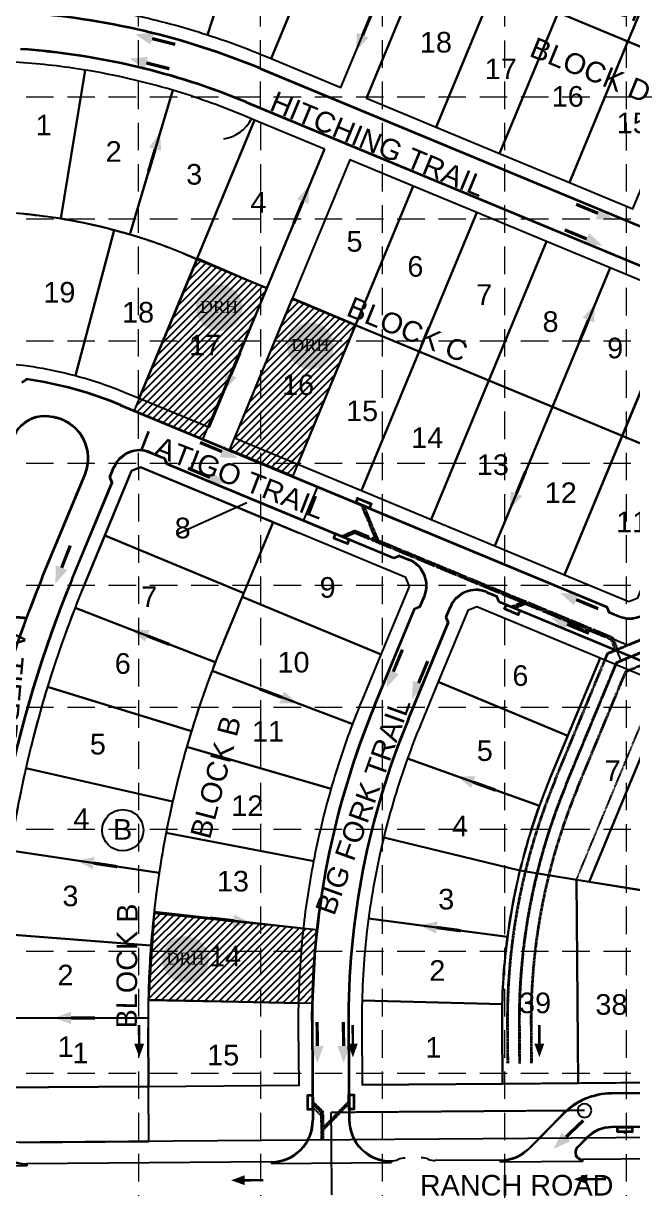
# Model space of a CAD drawing. Header units: inches. Extents: x 2510995 to 2514555, y 7106046 to 7111737.
# Drawn here: x 2511626 to 2512069, y 7109429 to 7110277 of the extents above; entities that cross this region are included whole.
import ezdxf
from ezdxf.enums import TextEntityAlignment as Align

# ---------------------------------------------------------------- set-up
doc = ezdxf.new("R2010")
doc.units = ezdxf.units.IN
doc.header["$MEASUREMENT"] = 0
for name, pattern in [('DASHED', [0.75, 0.5, -0.25]), ('HIDDEN', [0.375, 0.25, -0.125]), ('XHO465BS$0$HIDDEN', [0.375, 0.25, -0.125]), ('XHO477ST$0$CL', [0.7, 0.5, -0.05, 0.1, -0.05])]:
    doc.linetypes.add(name, pattern=pattern)
for name, color, linetype in [('BASE', 7, 'Continuous'), ('C-ROAD-LBL', 7, 'Continuous'), ('C-WTRC-DAM-TEXT-N', 4, 'Continuous'), ('C-WTRC-FULL-PH2B-N', 7, 'Continuous'), ('GRID', 254, 'DASHED'), ('LEGEND', 7, 'Continuous'), ('SODDED LOT', 2, 'Continuous'), ('XHO465BS$0$C-ROAD-BACK-N', 6, 'Continuous'), ('XHO465BS$0$C-SSWR-UNDR-N', 3, 'XHO465BS$0$HIDDEN'), ('XHOE001PT$0$C-ROAD-IDEN-N', 1, 'Continuous'), ('XHOE001PT$0$V-BNDY-ROW-DED-E', 6, 'Continuous'), ('XHOE001PT$0$V-PROP-SUBD-BLOK-IDEN-N', 6, 'Continuous'), ('XHOE001PT$0$V-PROP-SUBD-IDEN-N', 6, 'Continuous'), ('XHOE001PT$0$V-PROP-SUBD-N', 7, 'Continuous'), ('XHOE001PT$0$V-RWAY-LINE-N', 4, 'Continuous'), ('XHOE001PV$0$C-ROAD-BOC-N', 4, 'Continuous'), ('XHOE001PV$0$C-ROAD-FOC-N', 2, 'Continuous'), ('XHOE002PPT-PHASE10$0$C-ROAD-IDEN-N', 1, 'Continuous'), ('XHOE002PPT-PHASE10$0$PARCELCLOSURE', 124, 'Continuous'), ('XHOE002PPT-PHASE10$0$V-PROP-SUBD-BLOK-IDEN-N', 6, 'Continuous'), ('XHOE002PPT-PHASE10$0$V-PROP-SUBD-IDEN-N', 6, 'Continuous'), ('XHOE002PPT-PHASE10$0$V-PROP-SUBD-N', 7, 'Continuous'), ('XHOE002PPT-PHASE10$0$V-PROP-SUBD-N-P7', 12, 'Continuous'), ('XHOE002PV$0$C-ROAD-BOC-N', 2, 'Continuous'), ('XHOE002PV$0$C-ROAD-FOC-N', 2, 'Continuous'), ('ZSTORM', 5, 'XHO477ST$0$CL')]:
    doc.layers.add(name, color=color, linetype=linetype)
doc.layers.add('XHOE001PT$0$V-AREA-PLIN', color=21, linetype='Continuous', plot=False)
doc.styles.add('DRHorton', font='dutcheb.ttf')
doc.styles.get("Standard").update_dxf_attribs({"font": 'ARIAL.TTF'})

# ---------------------------------------------------------------- blocks, each defined once
blk = doc.blocks.new('ARR')
blk.add_lwpolyline([(-5.56, 0.32, 0, 3.78, 0), (-0.35, 0.31, 3.78, 3.78, 0)], format="xyseb")
at = {"const_width": 1}
blk.add_lwpolyline([(-0.35, 0.31), (6.88, 0.31)], dxfattribs=at)
blk = doc.blocks.new('DRHorton')
h = blk.add_hatch(color=1)
h.paths.add_polyline_path([(78.7, 25.78, 1), (40.43, 25.78, 1)])
h.paths.add_polyline_path([(42.33, 17.91), (76.5, 17.91), (76.5, 34.87), (42.33, 34.87)], flags=24)
at = {"layer": 'BASE', "color": 176, "style": 'DRHorton'}
blk.add_text('DRH', height=9.814, dxfattribs=at).set_placement((59.39, 21.64), align=Align.CENTER)

msp = doc.modelspace()

# ---------------------------------------------------------------- hatches: boundary and pattern name
at = {"layer": 'SODDED LOT'}
h = msp.add_hatch(dxfattribs=at)
h.set_pattern_fill('ANSI31', color=256, scale=30, style=0)
h.set_pattern_definition([(45, (0, 0), (-2.6516504294, 2.6516504294), [])])
h.paths.add_polyline_path([(2513029.48, 7109618.32), (2512917.9, 7109618.32), (2512918.55, 7109568.15), (2513030.34, 7109569.23)])
h.paths.add_polyline_path([(2511839.22, 7109617.6), (2511721.18, 7109629.51), (2511716.92, 7109566.53), (2511836.54, 7109564.23)])
h.paths.add_polyline_path([(2512220.87, 7109623.4), (2512242.72, 7109619.38), (2512285.68, 7109619.63), (2512301.51, 7109744.19), (2512276.39, 7109747.21), (2512264.33, 7109749.72), (2512248.5, 7109752.73), (2512239.21, 7109710.04)])
h.paths.add_polyline_path([(2512357.96, 7110141.83), (2512404.06, 7110253.34), (2512450.16, 7110235.61), (2512404.38, 7110122.17)])
h.paths.add_polyline_path([(2511821.52, 7110077), (2511775.94, 7109966.95), (2511822.33, 7109947.82), (2511867.71, 7110057.67)])
edge = h.paths.add_edge_path()
edge.add_line((2511803.19, 7110084.04), (2511752.7, 7110105.8))
edge.add_line((2511752.7, 7110105.8), (2511706.54, 7109995.19))
edge.add_line((2511706.54, 7109995.19), (2511756.45, 7109974.31))
edge.add_arc((2567291.53, 7086386.34), 60336.87, 156.8738642, 156.9871259, ccw=False)

# ---------------------------------------------------------------- linework, layer by layer
at = {"color": 7, "const_width": 1.89}
for points in [[(2511710.22, 7109534.71), (2511710.16, 7109548.36)], [(2511865.68, 7109534.71), (2511865.61, 7109548.36)], [(2512001.36, 7109534.71), (2512001.3, 7109548.36)], [(2511786.95, 7109435.45), (2511800.59, 7109435.51)], [(2512036.3, 7109436.2), (2512049.95, 7109436.26)]]:
    msp.add_lwpolyline(points, dxfattribs=at)
at = {"color": 7}
for points in [[(2511710.26, 7109524.87, 0, 7.14, 0), (2511710.22, 7109534.71, 7.14, 7.14, 0)], [(2511865.71, 7109524.87, 0, 7.14, 0), (2511865.68, 7109534.71, 7.14, 7.14, 0)], [(2512001.4, 7109524.87, 0, 7.14, 0), (2512001.36, 7109534.71, 7.14, 7.14, 0)], [(2512026.47, 7109436.16, 0, 7.14, 0), (2512036.3, 7109436.2, 7.14, 7.14, 0)], [(2511777.11, 7109435.42, 0, 7.14, 0), (2511786.95, 7109435.45, 7.14, 7.14, 0)]]:
    msp.add_lwpolyline(points, format="xyseb", dxfattribs=at)
at = {"layer": 'C-WTRC-DAM-TEXT-N', "color": 7}
msp.add_line((2511788.53, 7109928.14), (2511738.01, 7109905.28), dxfattribs=at)
at = {"layer": 'GRID', "color": 252, "linetype": 'HIDDEN', "lineweight": 0, "ltscale": 80}
for p, q in [((2511710.17, 7106494.58), (2511709.7, 7111640.38)), ((2511799.27, 7106494.57), (2511798.36, 7111640.46)), ((2511887.35, 7106494.55), (2511887.36, 7111640.41)), ((2511976.37, 7106494.54), (2511976.28, 7111640.39)), ((2512064.6, 7106494.52), (2512064.78, 7111640.37)), ((2511088, 7110223.44), (2514461.67, 7110223.44)), ((2511088, 7110134.66), (2514461.67, 7110134.66)), ((2511088, 7110045.88), (2514461.67, 7110045.88)), ((2511088, 7109957.1), (2514461.67, 7109957.1)), ((2511088, 7109868.32), (2514461.67, 7109868.32)), ((2511088, 7109779.54), (2514461.67, 7109779.54)), ((2511088, 7109690.76), (2514461.67, 7109690.76)), ((2511088, 7109601.98), (2514461.67, 7109601.98)), ((2511088, 7109513.2), (2514461.67, 7109513.2))]:
    msp.add_line(p, q, dxfattribs=at)
at = {"layer": 'SODDED LOT'}
msp.add_lwpolyline([(2511803.19, 7110084.04), (2511752.7, 7110105.8), (2511706.54, 7109995.19), (2511756.45, 7109974.31, -0.000494)], format="xyb", close=True, dxfattribs=at)
for points in [[(2511821.52, 7110077), (2511775.94, 7109966.95), (2511822.33, 7109947.82), (2511867.71, 7110057.67)], [(2511839.22, 7109617.6), (2511721.18, 7109629.51), (2511716.92, 7109566.53), (2511836.54, 7109564.23)]]:
    msp.add_lwpolyline(points, close=True, dxfattribs=at)
at = {"layer": 'XHO465BS$0$C-ROAD-BACK-N', "color": 7}
for p, q in [((2511806.49, 7109448.85), (2511628.49, 7109447.45)), ((2511806.49, 7109448.85), (2511806.5, 7109447.35)), ((2511893.49, 7109448.03), (2511806.5, 7109447.35)), ((2511893.58, 7109449.53), (2511893.48, 7109449.53)), ((2511893.48, 7109449.53), (2511893.49, 7109448.03)), ((2511972.98, 7109450.15), (2511925.58, 7109449.78)), ((2511972.98, 7109450.15), (2511972.98, 7109448.65)), ((2512032.83, 7109449.12), (2511972.98, 7109448.65)), ((2512379.22, 7109453.33), (2512032.83, 7109450.62)), ((2512032.83, 7109450.62), (2512032.83, 7109449.12)), ((2511628.5, 7109445.95), (2511541.51, 7109445.27)), ((2511628.49, 7109447.45), (2511628.5, 7109445.95))]:
    msp.add_line(p, q, dxfattribs=at)
for centre, start, end in [((2511893.48, 7109462.53), 270.44876, 293.07126), ((2511903.67, 7109438.61), 90, 113.07126), ((2511915.67, 7109438.7), 67.82643, 90.89753), ((2511925.48, 7109462.78), 247.82643, 270.44876)]:
    msp.add_arc(centre, 13, start, end, dxfattribs=at)
at = {"layer": 'XHO465BS$0$C-SSWR-UNDR-N', "color": 7}
for p, q in [((2512034.2, 7109486.13), (2511849.71, 7109484.69)), ((2511849.71, 7109484.69), (2511850.18, 7109424.69))]:
    msp.add_line(p, q, dxfattribs=at)
at = {"layer": 'XHO465BS$0$C-SSWR-UNDR-N', "color": 7, "linetype": 'Continuous'}
for start, end in [(0, 180), (180, 0)]:
    msp.add_arc((2512034.2, 7109486.13), 5, start, end, dxfattribs=at)
at = {"layer": 'XHOE001PT$0$V-AREA-PLIN', "color": 7}
for p, q in [((2512108.37, 7110366.27), (2512065.82, 7110263.75)), ((2512065.82, 7110263.75), (2512108.37, 7110366.27)), ((2512015.02, 7110284.83), (2512065.82, 7110263.75)), ((2512065.82, 7110263.75), (2512112.01, 7110244.58)), ((2511704.62, 7109951.33), (2511685.15, 7109904.41)), ((2511711.16, 7109954.03), (2511704.62, 7109951.33)), ((2511807.68, 7109913.98), (2511711.16, 7109954.03)), ((2511786.29, 7109862.44), (2511807.68, 7109913.98)), ((2511685.15, 7109904.41), (2511670.36, 7109868.76)), ((2511786.29, 7109862.44), (2511685.15, 7109904.41)), ((2511685.15, 7109904.41), (2511786.29, 7109862.44)), ((2511771.49, 7109826.78), (2511786.29, 7109862.44)), ((2511765.6, 7109812.14), (2511663.56, 7109851.87)), ((2511663.56, 7109851.87), (2511765.6, 7109812.14)), ((2511748.22, 7109762.11), (2511643.53, 7109794.21)), ((2511643.53, 7109794.21), (2511748.22, 7109762.11)), ((2511734.58, 7109710.94), (2511627.8, 7109735.23)), ((2511627.8, 7109735.23), (2511734.58, 7109710.94)), ((2511724.74, 7109658.91), (2511616.47, 7109675.25)), ((2511616.47, 7109675.25), (2511724.74, 7109658.91)), ((2511718.77, 7109606.29), (2511609.59, 7109614.6)), ((2511609.59, 7109614.6), (2511718.77, 7109606.29)), ((2511716.7, 7109553.37), (2511607.2, 7109553.61)), ((2511607.2, 7109553.61), (2511716.7, 7109553.37)), ((2511717.05, 7109503.65), (2511716.72, 7109546.16)), ((2511717.05, 7109503.65), (2511607.56, 7109502.79)), ((2511607.56, 7109502.79), (2511717.05, 7109503.65)), ((2511717.37, 7109463.65), (2511717.05, 7109503.65)), ((2511622.87, 7109462.91), (2511717.37, 7109463.65))]:
    msp.add_line(p, q, dxfattribs=at)
for radius, start, end in [(827, 157.46285, 158.72396), (827, 158.72396, 162.95386), (717.5, 157.46285, 158.72349), (717.5, 158.72349, 162.95336), (827, 162.95386, 167.18376), (717.5, 162.95336, 167.18324), (827, 167.18376, 171.41366), (717.5, 167.18324, 171.41313), (717.5, 171.41313, 175.64301), (717.5, 175.64301, 179.8729), (717.5, 179.8729, 180.44876)]:
    msp.add_arc((2512434.2, 7109551.78), radius, start, end, dxfattribs=at)
at = {"layer": 'XHOE001PT$0$V-BNDY-ROW-DED-E', "color": 7}
msp.add_line((2514273.54, 7109483.67), (2511444.16, 7109461.51), dxfattribs=at)
at = {"layer": 'XHOE001PT$0$V-PROP-SUBD-BLOK-IDEN-N', "color": 7}
msp.add_circle((2511698.3, 7109690.01), 15, dxfattribs=at)
at = {"layer": 'XHOE001PT$0$V-PROP-SUBD-N', "color": 7}
for p, q in [((2512065.82, 7110263.75), (2512108.37, 7110366.27)), ((2511685.15, 7109904.41), (2511786.29, 7109862.44)), ((2511663.56, 7109851.87), (2511765.6, 7109812.14)), ((2511643.53, 7109794.21), (2511748.22, 7109762.11)), ((2511627.8, 7109735.23), (2511734.57, 7109710.94)), ((2511616.47, 7109675.25), (2511724.74, 7109658.91)), ((2511609.59, 7109614.6), (2511718.77, 7109606.29)), ((2511607.2, 7109553.61), (2511716.7, 7109553.37)), ((2511717.05, 7109503.65), (2511607.56, 7109502.79))]:
    msp.add_line(p, q, dxfattribs=at)
at = {"layer": 'XHOE001PT$0$V-RWAY-LINE-N', "color": 7}
for p, q in [((2511670.36, 7109868.76), (2511704.62, 7109951.33)), ((2511704.62, 7109951.33), (2511711.16, 7109954.03)), ((2511711.16, 7109954.03), (2511807.68, 7109913.98))]:
    msp.add_line(p, q, dxfattribs=at)
msp.add_arc((2512434.2, 7109551.78), 827, 157.46285, 180.44876, dxfattribs=at)
at = {"layer": 'XHOE001PV$0$C-ROAD-BOC-N', "color": 7}
for p, q in [((2511628.16, 7110018.31), (2511624.62, 7110015.77)), ((2511628.16, 7110018.31), (2511624.62, 7110015.77)), ((2511696.83, 7109999.5), (2511840.14, 7109940.03)), ((2511696.83, 7109999.5), (2511840.14, 7109940.03)), ((2511718.26, 7109964.62), (2511728.3, 7109960.45)), ((2511718.26, 7109964.62), (2511728.3, 7109960.45)), ((2511728.3, 7109960.45), (2511729.93, 7109956.53)), ((2511728.3, 7109960.45), (2511729.93, 7109956.53)), ((2511729.93, 7109956.53), (2511829.79, 7109915.09)), ((2511729.93, 7109956.53), (2511829.79, 7109915.09)), ((2511639.47, 7109873.92), (2511670.64, 7109949.02)), ((2511639.47, 7109873.92), (2511670.64, 7109949.02)), ((2511689.1, 7109946.53), (2511692.12, 7109953.81)), ((2511689.1, 7109946.53), (2511692.12, 7109953.81)), ((2511661.58, 7109872.4), (2511690.72, 7109942.61)), ((2511661.58, 7109872.4), (2511690.72, 7109942.61)), ((2511689.1, 7109946.53), (2511690.72, 7109942.61)), ((2511689.1, 7109946.53), (2511690.72, 7109942.61)), ((2511829.79, 7109915.09), (2511840.14, 7109940.03)), ((2511829.79, 7109915.09), (2511840.14, 7109940.03))]:
    msp.add_line(p, q, dxfattribs=at)
for centre, radius, start, end in [((2511588.17, 7109737.65), 283.5, 67.46285, 81.89078), ((2511588.17, 7109737.65), 283.5, 67.46285, 81.89078), ((2511641.78, 7109965.94), 25, 76.78487, 188.0749), ((2511641.78, 7109965.94), 25, 76.78487, 188.0749), ((2511588.17, 7109737.65), 259.5, 76.19525, 76.78487), ((2511588.17, 7109737.65), 259.5, 76.19525, 76.78487), ((2511642.93, 7109960.52), 30, 337.46285, 76.19525), ((2511642.93, 7109960.52), 30, 337.46285, 76.19525), ((2511710.59, 7109946.15), 20, 67.46285, 157.46285), ((2511710.59, 7109946.15), 20, 67.46285, 157.46285), ((2512434.2, 7109551.78), 836.5, 157.46285, 180.44876), ((2512434.2, 7109551.78), 836.5, 157.46285, 180.44876), ((2512434.26, 7109544.1), 860.5, 157.46285, 163.32354), ((2512434.26, 7109544.1), 860.5, 157.46285, 163.32354), ((2511628.26, 7109477.45), 30, 180.44876, 270.44876), ((2511628.26, 7109477.45), 30, 180.44876, 270.44876)]:
    msp.add_arc(centre, radius, start, end, dxfattribs=at)
at = {"layer": 'XHOE001PV$0$C-ROAD-FOC-N', "color": 7}
for p, q in [((2511628.12, 7110017.67), (2511624.91, 7110015.36)), ((2511628.12, 7110017.67), (2511624.91, 7110015.36)), ((2511696.64, 7109999.03), (2511839.95, 7109939.56)), ((2511696.64, 7109999.03), (2511839.95, 7109939.56)), ((2511718.45, 7109965.08), (2511728.5, 7109960.91)), ((2511718.45, 7109965.08), (2511728.5, 7109960.91)), ((2511728.77, 7109960.64), (2511730.23, 7109957.1)), ((2511728.77, 7109960.64), (2511730.23, 7109957.1)), ((2511730.5, 7109956.83), (2511829.98, 7109915.55)), ((2511730.5, 7109956.83), (2511829.98, 7109915.55)), ((2511639.94, 7109873.72), (2511671.1, 7109948.83)), ((2511639.94, 7109873.72), (2511671.1, 7109948.83)), ((2511688.63, 7109946.73), (2511691.66, 7109954)), ((2511688.63, 7109946.73), (2511691.66, 7109954)), ((2511661.12, 7109872.59), (2511690.1, 7109942.42)), ((2511661.12, 7109872.59), (2511690.1, 7109942.42)), ((2511688.63, 7109946.34), (2511690.1, 7109942.81)), ((2511688.63, 7109946.34), (2511690.1, 7109942.81))]:
    msp.add_line(p, q, dxfattribs=at)
for centre, radius, start, end in [((2511628.42, 7110017.26), 0.5, 81.80929, 125.70109), ((2511628.42, 7110017.26), 0.5, 81.80929, 125.70109), ((2511588.17, 7109737.65), 283, 67.46285, 81.80929), ((2511588.17, 7109737.65), 283, 67.46285, 81.80929), ((2511641.78, 7109965.94), 25.5, 76.78487, 188.0749), ((2511641.78, 7109965.94), 25.5, 76.78487, 188.0749), ((2511588.17, 7109737.65), 260, 76.19525, 76.78487), ((2511588.17, 7109737.65), 260, 76.19525, 76.78487), ((2511642.93, 7109960.52), 30.5, 337.46285, 76.19525), ((2511642.93, 7109960.52), 30.5, 337.46285, 76.19525), ((2511710.59, 7109946.15), 20.5, 67.46285, 157.46285), ((2511710.59, 7109946.15), 20.5, 67.46285, 157.46285), ((2511728.3, 7109960.45), 0.5, 22.46285, 67.46285), ((2511728.3, 7109960.45), 0.5, 22.46285, 67.46285), ((2511730.69, 7109957.29), 0.5, 202.46285, 247.46285), ((2511730.69, 7109957.29), 0.5, 202.46285, 247.46285), ((2511689.1, 7109946.53), 0.5, 157.46285, 202.46285), ((2511689.1, 7109946.53), 0.5, 157.46285, 202.46285), ((2511689.64, 7109942.61), 0.5, 337.46285, 22.46285), ((2511689.64, 7109942.61), 0.5, 337.46285, 22.46285), ((2512434.2, 7109551.78), 837, 157.46285, 180.44876), ((2512434.2, 7109551.78), 837, 157.46285, 180.44876), ((2512434.26, 7109544.1), 860, 157.46285, 163.32354), ((2512434.26, 7109544.1), 860, 157.46285, 163.32354), ((2511628.26, 7109477.45), 30.5, 180.44876, 270.44876), ((2511628.26, 7109477.45), 30.5, 180.44876, 270.44876)]:
    msp.add_arc(centre, radius, start, end, dxfattribs=at)
at = {"layer": 'XHOE002PPT-PHASE10$0$PARCELCLOSURE', "color": 7}
for p, q in [((2511734.65, 7110228.25), (2511703.32, 7110123.32)), ((2511792, 7110207.39), (2511784.41, 7110210.55)), ((2511752.26, 7110105.33), (2511794.23, 7110206.47)), ((2511794.23, 7110206.47), (2511792, 7110207.39)), ((2511742.44, 7110109.41), (2511752.26, 7110105.33))]:
    msp.add_line(p, q, dxfattribs=at)
for points in [[(2511794.75, 7110376.23), (2511741.36, 7110398.39), (2511706.87, 7110282.87, -0.024632), (2511759.92, 7110268.56)], [(2511848.77, 7110353.82), (2511794.75, 7110376.23), (2511759.92, 7110268.56, -0.02012), (2511802.04, 7110253.03), (2511806.23, 7110251.29)], [(2511670.87, 7110242.92, 0.023459), (2511623.17, 7110248.45), (2511606.71, 7110249.31), (2511601.75, 7110244.46), (2511602.57, 7110139.89, -0.031627), (2511653.19, 7110134.86)], [(2511734.65, 7110228.25, 0.031988), (2511670.87, 7110242.92), (2511653.19, 7110134.86, -0.031988), (2511703.32, 7110123.32)], [(2511692.12, 7110126.49, 0.056423), (2511602.57, 7110139.89), (2511603.39, 7110035.25), (2511608.42, 7110029.95, -0.048055), (2511663.84, 7110020.71)], [(2511752.26, 7110105.33), (2511742.44, 7110109.41, 0.033041), (2511692.12, 7110126.49), (2511663.84, 7110020.71, -0.033041), (2511700.47, 7110008.27), (2511710.29, 7110004.2)], [(2511886.33, 7109817.84), (2511785.2, 7109859.81), (2511771.49, 7109826.78, 0.007823), (2511763.21, 7109805.91), (2511865.61, 7109767.13, -0.007825), (2511872.63, 7109784.82)], [(2512096.34, 7109794.19), (2512045.51, 7109815.28), (2512009.33, 7109728.09, 0.038624), (2511987.27, 7109660.65), (2512037.56, 7109652.53)], [(2511865.61, 7109767.13), (2511763.21, 7109805.91, 0.020328), (2511744.79, 7109750.58), (2511850, 7109720.24, -0.020328)], [(2511927.84, 7109797.86), (2511915.12, 7109767.19, 0.011915), (2511905.45, 7109742.22), (2512001.41, 7109707.65, -0.011915), (2512009.33, 7109728.09), (2512022.05, 7109758.76)], [(2512147.06, 7109773.25, -0.00445), (2512136.78, 7109777.41), (2512096.34, 7109794.19), (2512037.56, 7109652.53), (2512095.76, 7109643.14)], [(2511850, 7109720.24), (2511744.79, 7109750.58, 0.022361), (2511729.79, 7109688.22), (2511837.29, 7109667.4, -0.022361)], [(2511905.45, 7109742.22, 0.026697), (2511888.16, 7109684.79), (2511987.27, 7109660.65, -0.026697), (2512001.41, 7109707.65)], [(2511837.29, 7109667.4), (2511729.79, 7109688.22, 0.020328), (2511721.04, 7109630.56), (2511829.87, 7109618.54, -0.020328)], [(2511987.27, 7109660.65), (2511888.16, 7109684.79, 0.026697), (2511877.1, 7109625.85), (2511978.21, 7109612.4, -0.026697)], [(2512028.39, 7109654.01), (2511987.27, 7109660.65, 0.028183), (2511977.86, 7109609.69, 0.033527), (2511974.21, 7109548.18), (2511974.55, 7109505.67), (2512029.54, 7109506.1)], [(2511829.87, 7109618.54), (2511721.04, 7109630.56, 0.02236), (2511716.85, 7109566.56), (2511826.33, 7109564.3, -0.02236)], [(2511978.21, 7109612.4), (2511877.1, 7109625.85, 0.026697), (2511872.38, 7109566.06), (2511974.35, 7109563.47, -0.026697)], [(2511826.22, 7109547.02, -0.007106), (2511826.33, 7109564.3), (2511716.85, 7109566.56, 0.00515), (2511716.7, 7109551.78), (2511716.7, 7109551.78), (2511716.7, 7109551.78), (2511716.7, 7109551.78, 0.001958), (2511716.72, 7109546.16), (2511717.05, 7109503.65), (2511826.55, 7109504.51)], [(2511974.21, 7109548.18, -0.00831), (2511974.35, 7109563.47), (2511872.38, 7109566.06, 0.006347), (2511872.2, 7109551.79, 0.000004), (2511872.2, 7109551.78), (2511872.2, 7109551.78), (2511872.2, 7109551.78, 0.001957), (2511872.22, 7109547.38), (2511872.55, 7109504.87), (2511974.55, 7109505.67)]]:
    msp.add_lwpolyline(points, format="xyb", close=True, dxfattribs=at)
for points in [[(2511899.57, 7110332.74), (2511848.77, 7110353.82), (2511806.23, 7110251.29), (2511857.03, 7110230.21)], [(2511968.84, 7110303.99), (2511918.04, 7110325.07), (2511875.5, 7110222.55), (2511926.3, 7110201.47)], [(2512015.02, 7110284.83), (2511968.84, 7110303.99), (2511926.3, 7110201.47), (2511972.48, 7110182.3)], [(2512065.82, 7110263.75), (2512015.02, 7110284.83), (2511972.48, 7110182.3), (2512023.28, 7110161.22)], [(2512112.01, 7110244.58), (2512065.82, 7110263.75), (2512023.28, 7110161.22), (2512069.46, 7110142.06)], [(2511845.03, 7110185.39), (2511794.23, 7110206.47), (2511752.26, 7110105.33), (2511803.06, 7110084.25)], [(2511909.68, 7110158.56), (2511863.5, 7110177.72), (2511821.53, 7110076.59), (2511867.71, 7110057.42)], [(2511955.86, 7110139.4), (2511909.68, 7110158.56), (2511867.71, 7110057.42), (2511913.9, 7110038.26)], [(2512006.66, 7110118.32), (2511955.86, 7110139.4), (2511913.9, 7110038.26), (2511964.69, 7110017.18)], [(2512052.85, 7110099.15), (2512006.66, 7110118.32), (2511964.69, 7110017.18), (2512010.88, 7109998.01)], [(2511803.06, 7110084.25), (2511752.26, 7110105.33), (2511710.29, 7110004.2), (2511761.09, 7109983.11)], [(2512103.65, 7110078.07), (2512052.85, 7110099.15), (2512010.88, 7109998.01), (2512061.68, 7109976.93)], [(2511867.71, 7110057.42), (2511821.53, 7110076.59), (2511779.56, 7109975.45), (2511825.74, 7109956.28)], [(2512153.06, 7110052.15), (2512150.36, 7110058.68), (2512103.65, 7110078.07), (2512061.68, 7109976.93), (2512113.01, 7109955.63)], [(2511913.9, 7110038.26), (2511867.71, 7110057.42), (2511825.74, 7109956.28), (2511871.93, 7109937.12)], [(2511964.69, 7110017.18), (2511913.9, 7110038.26), (2511871.93, 7109937.12), (2511922.73, 7109916.04)], [(2512010.88, 7109998.01), (2511964.69, 7110017.18), (2511922.73, 7109916.04), (2511968.91, 7109896.88)], [(2512061.68, 7109976.93), (2512010.88, 7109998.01), (2511968.91, 7109896.88), (2512019.71, 7109875.8)], [(2512113.01, 7109955.63), (2512061.68, 7109976.93), (2512019.71, 7109875.8), (2512066.42, 7109856.41), (2512072.96, 7109859.11)], [(2511906.9, 7109867.39), (2511904.19, 7109873.93), (2511826.15, 7109906.31), (2511826.15, 7109906.31), (2511807.68, 7109913.97), (2511785.2, 7109859.81), (2511886.33, 7109817.84)], [(2511955.92, 7109852.46), (2511949.38, 7109849.76), (2511927.84, 7109797.86), (2512022.05, 7109758.76), (2512045.51, 7109815.28)], [(2512083.46, 7109645.13), (2512028.39, 7109654.01), (2512029.54, 7109506.1), (2512084.54, 7109506.53)]]:
    msp.add_lwpolyline(points, close=True, dxfattribs=at)
for centre, radius, start, end in [((2511588.17, 7109737.65), 512, 67.46285, 73.37558), ((2511767.75, 7110219.88), 27.28, 278.39281, 332.7585), ((2511588.17, 7109737.65), 402.5, 67.46285, 73.37558)]:
    msp.add_arc(centre, radius, start, end, dxfattribs=at)
at = {"layer": 'XHOE002PPT-PHASE10$0$V-PROP-SUBD-N', "color": 7}
for p, q in [((2511759.92, 7110268.56), (2511794.75, 7110376.23)), ((2511806.23, 7110251.29), (2511848.77, 7110353.82)), ((2511857.03, 7110230.21), (2511899.57, 7110332.74)), ((2511875.5, 7110222.55), (2511918.04, 7110325.07)), ((2512215.16, 7110201.78), (2511918.04, 7110325.07)), ((2512215.16, 7110201.78), (2511918.04, 7110325.07)), ((2511926.3, 7110201.47), (2511968.84, 7110303.99)), ((2511972.48, 7110182.3), (2512015.02, 7110284.83)), ((2512023.28, 7110161.22), (2512065.82, 7110263.75)), ((2511670.87, 7110242.92), (2511653.19, 7110134.86)), ((2511734.65, 7110228.25), (2511703.32, 7110123.32)), ((2511794.23, 7110206.47), (2511752.26, 7110105.33)), ((2511845.03, 7110185.39), (2511761.09, 7109983.11)), ((2511863.5, 7110177.72), (2511779.56, 7109975.45)), ((2511909.68, 7110158.56), (2511825.74, 7109956.28)), ((2511955.86, 7110139.4), (2511871.93, 7109937.12)), ((2511663.84, 7110020.71), (2511692.12, 7110126.49)), ((2512006.66, 7110118.32), (2511922.73, 7109916.04)), ((2511742.44, 7110109.41), (2511803.06, 7110084.25)), ((2511752.26, 7110105.33), (2511710.29, 7110004.2)), ((2512052.85, 7110099.15), (2511968.91, 7109896.88)), ((2511821.53, 7110076.59), (2512113.01, 7109955.63)), ((2512103.65, 7110078.07), (2512019.71, 7109875.8)), ((2511785.2, 7109859.81), (2511886.33, 7109817.84)), ((2512009.33, 7109728.09), (2512045.51, 7109815.28)), ((2511763.21, 7109805.91), (2511865.61, 7109767.13)), ((2512022.05, 7109758.76), (2511927.84, 7109797.86)), ((2512037.56, 7109652.53), (2512096.34, 7109794.19)), ((2511744.79, 7109750.58), (2511850, 7109720.24)), ((2511905.45, 7109742.22), (2512001.41, 7109707.65)), ((2511729.79, 7109688.22), (2511837.29, 7109667.4)), ((2511888.16, 7109684.79), (2511987.27, 7109660.65)), ((2511987.27, 7109660.65), (2512243.66, 7109619.28)), ((2512028.39, 7109654.01), (2512029.54, 7109506.1)), ((2511721.04, 7109630.56), (2511829.87, 7109618.54)), ((2511877.1, 7109625.85), (2511978.21, 7109612.4)), ((2511716.85, 7109566.56), (2511826.33, 7109564.3)), ((2511872.38, 7109566.06), (2511974.35, 7109563.47)), ((2511974.21, 7109548.18), (2511974.55, 7109505.67))]:
    msp.add_line(p, q, dxfattribs=at)
for centre, radius, start, end in [((2511588.17, 7109737.65), 402.5, 67.46285, 87.94998), ((2512434.2, 7109551.78), 460, 157.46285, 172.76771), ((2512434.2, 7109551.78), 460, 172.76771, 180.44876)]:
    msp.add_arc(centre, radius, start, end, dxfattribs=at)
at = {"layer": 'XHOE002PPT-PHASE10$0$V-PROP-SUBD-N-P7', "color": 7}
for p, q in [((2512065.82, 7110263.75), (2512108.37, 7110366.27)), ((2511670.36, 7109868.76), (2511704.62, 7109951.33)), ((2511704.62, 7109951.33), (2511711.16, 7109954.03)), ((2511711.16, 7109954.03), (2511826.15, 7109906.31)), ((2511685.15, 7109904.41), (2511786.29, 7109862.44)), ((2511663.56, 7109851.87), (2511765.6, 7109812.14)), ((2511643.53, 7109794.21), (2511748.22, 7109762.11)), ((2511627.8, 7109735.23), (2511734.57, 7109710.94)), ((2511616.47, 7109675.25), (2511724.74, 7109658.91)), ((2511609.59, 7109614.6), (2511718.77, 7109606.29)), ((2511607.2, 7109553.61), (2511716.7, 7109553.37)), ((2512780.63, 7109511.98), (2511974.55, 7109505.67)), ((2511717.05, 7109503.65), (2511607.56, 7109502.79)), ((2511974.55, 7109505.67), (2511872.55, 7109504.87))]:
    msp.add_line(p, q, dxfattribs=at)
msp.add_arc((2512434.2, 7109551.78), 827, 157.46285, 180.44876, dxfattribs=at)
at = {"layer": 'XHOE002PV$0$C-ROAD-BOC-N', "color": 7}
for p, q in [((2511798.4, 7110244.26), (2512151.99, 7110097.53)), ((2511788.05, 7110219.32), (2512141.65, 7110072.59)), ((2511840.14, 7109940.03), (2512050.42, 7109852.76)), ((2511829.79, 7109915.09), (2511895.48, 7109887.83)), ((2511895.48, 7109887.83), (2511899.4, 7109889.45)), ((2511899.4, 7109889.45), (2511906.68, 7109886.43)), ((2511963.02, 7109863.05), (2511970.3, 7109860.03)), ((2511914.46, 7109853.01), (2511917.48, 7109860.29)), ((2511971.92, 7109856.11), (2511970.3, 7109860.03)), ((2511971.92, 7109856.11), (2512140.42, 7109786.19)), ((2511881.4, 7109781.18), (2511910.54, 7109851.39)), ((2511910.54, 7109851.39), (2511914.46, 7109853.01)), ((2511933.86, 7109844.96), (2511936.88, 7109852.24)), ((2512050.42, 7109852.76), (2512052.05, 7109848.84)), ((2512052.05, 7109848.84), (2512059.32, 7109845.82)), ((2511906.34, 7109770.83), (2511935.48, 7109841.04)), ((2511935.48, 7109841.04), (2511933.86, 7109844.96)), ((2511835.72, 7109547.1), (2511836.25, 7109479.08)), ((2511862.72, 7109547.25), (2511863.25, 7109479.29)), ((2512701.66, 7109503.86), (2512053.74, 7109498.79)), ((2512018.5, 7109483.86), (2511994.12, 7109459.1)), ((2512701.86, 7109478.86), (2512053.93, 7109473.79)), ((2512036.31, 7109466.33), (2512029.23, 7109459.13))]:
    msp.add_line(p, q, dxfattribs=at)
for centre, radius, start, end in [((2511588.17, 7109737.65), 548.5, 67.46285, 86.07958), ((2511588.17, 7109737.65), 521.5, 67.46285, 86.07958), ((2511899.01, 7109867.96), 20, 337.46285, 67.46285), ((2511955.35, 7109844.58), 20, 67.46285, 157.46285), ((2512066.99, 7109864.29), 20, 247.46285, 337.46285), ((2512434.2, 7109551.78), 598.5, 157.46285, 180.44876), ((2512434.2, 7109551.78), 571.5, 157.46285, 180.45446), ((2512054.13, 7109448.79), 50, 90.44878, 135.44876), ((2511806.25, 7109478.85), 30, 270.44876, 0.44918), ((2511893.25, 7109479.53), 30, 180.44821, 270.44876), ((2512054.13, 7109448.79), 25, 90.44878, 135.44876), ((2511972.75, 7109480.15), 30, 270.44876, 315.44876), ((2512032.79, 7109455.62), 5, 135.44876, 270.44876)]:
    msp.add_arc(centre, radius, start, end, dxfattribs=at)
at = {"layer": 'XHOE002PV$0$C-ROAD-FOC-N', "color": 7}
for p, q in [((2511798.21, 7110243.8), (2512151.42, 7110097.22)), ((2511798.21, 7110243.8), (2512151.42, 7110097.22)), ((2511798.21, 7110243.8), (2512151.42, 7110097.22)), ((2511788.24, 7110219.78), (2512141.45, 7110073.21)), ((2511788.24, 7110219.78), (2512141.45, 7110073.21)), ((2511788.24, 7110219.78), (2512141.45, 7110073.21)), ((2511839.95, 7109939.56), (2512049.85, 7109852.46)), ((2511839.95, 7109939.56), (2512049.85, 7109852.46)), ((2511839.95, 7109939.56), (2512049.85, 7109852.46)), ((2511829.98, 7109915.55), (2511895.29, 7109888.45)), ((2511829.98, 7109915.55), (2511895.29, 7109888.45)), ((2511829.98, 7109915.55), (2511895.29, 7109888.45)), ((2511895.67, 7109888.45), (2511899.21, 7109889.91)), ((2511895.67, 7109888.45), (2511899.21, 7109889.91)), ((2511895.67, 7109888.45), (2511899.21, 7109889.91)), ((2511899.59, 7109889.91), (2511906.87, 7109886.89)), ((2511899.59, 7109889.91), (2511906.87, 7109886.89)), ((2511899.59, 7109889.91), (2511906.87, 7109886.89)), ((2511963.21, 7109863.51), (2511970.49, 7109860.49)), ((2511963.21, 7109863.51), (2511970.49, 7109860.49)), ((2511963.21, 7109863.51), (2511970.49, 7109860.49)), ((2511914.92, 7109852.82), (2511917.94, 7109860.1)), ((2511914.92, 7109852.82), (2511917.94, 7109860.1)), ((2511914.92, 7109852.82), (2511917.94, 7109860.1)), ((2511972.22, 7109856.68), (2511970.76, 7109860.22)), ((2511972.22, 7109856.68), (2511970.76, 7109860.22)), ((2511972.22, 7109856.68), (2511970.76, 7109860.22)), ((2511972.49, 7109856.41), (2512140.61, 7109786.65)), ((2511972.49, 7109856.41), (2512140.61, 7109786.65)), ((2511972.49, 7109856.41), (2512140.61, 7109786.65)), ((2511881.87, 7109780.99), (2511910.84, 7109850.82)), ((2511881.87, 7109780.99), (2511910.84, 7109850.82)), ((2511881.87, 7109780.99), (2511910.84, 7109850.82)), ((2511911.12, 7109851.09), (2511914.65, 7109852.55)), ((2511911.12, 7109851.09), (2511914.65, 7109852.55)), ((2511911.12, 7109851.09), (2511914.65, 7109852.55)), ((2511933.4, 7109845.16), (2511936.42, 7109852.43)), ((2511933.4, 7109845.16), (2511936.42, 7109852.43)), ((2511933.4, 7109845.16), (2511936.42, 7109852.43)), ((2512050.12, 7109852.19), (2512051.58, 7109848.65)), ((2512050.12, 7109852.19), (2512051.58, 7109848.65)), ((2512050.12, 7109852.19), (2512051.58, 7109848.65)), ((2512051.85, 7109848.38), (2512059.13, 7109845.36)), ((2512051.85, 7109848.38), (2512059.13, 7109845.36)), ((2512051.85, 7109848.38), (2512059.13, 7109845.36)), ((2511905.88, 7109771.02), (2511934.86, 7109840.85)), ((2511905.88, 7109771.02), (2511934.86, 7109840.85)), ((2511905.88, 7109771.02), (2511934.86, 7109840.85)), ((2511934.86, 7109841.24), (2511933.4, 7109844.77)), ((2511934.86, 7109841.24), (2511933.4, 7109844.77)), ((2511934.86, 7109841.24), (2511933.4, 7109844.77)), ((2511836.22, 7109547.1), (2511836.75, 7109479.09)), ((2511836.22, 7109547.1), (2511836.75, 7109479.09)), ((2511836.22, 7109547.1), (2511836.75, 7109479.09)), ((2511862.22, 7109547.25), (2511862.75, 7109479.29)), ((2511862.22, 7109547.25), (2511862.75, 7109479.29)), ((2511862.22, 7109547.25), (2511862.75, 7109479.29)), ((2512701.67, 7109503.36), (2512053.74, 7109498.29)), ((2512701.67, 7109503.36), (2512053.74, 7109498.29)), ((2512701.67, 7109503.36), (2512053.74, 7109498.29)), ((2512018.86, 7109483.51), (2511994.48, 7109458.75)), ((2512018.86, 7109483.51), (2511994.48, 7109458.75)), ((2512018.86, 7109483.51), (2511994.48, 7109458.75)), ((2512701.86, 7109479.36), (2512053.93, 7109474.29)), ((2512701.86, 7109479.36), (2512053.93, 7109474.29)), ((2512701.86, 7109479.36), (2512053.93, 7109474.29)), ((2512035.96, 7109466.68), (2512028.87, 7109459.48)), ((2512035.96, 7109466.68), (2512028.87, 7109459.48)), ((2512035.96, 7109466.68), (2512028.87, 7109459.48))]:
    msp.add_line(p, q, dxfattribs=at)
for centre, radius, start, end in [((2511588.17, 7109737.65), 548, 67.46285, 86.07958), ((2511588.17, 7109737.65), 548, 67.46285, 86.07958), ((2511588.17, 7109737.65), 548, 67.46285, 86.07958), ((2511588.17, 7109737.65), 522, 67.46285, 86.07958), ((2511588.17, 7109737.65), 522, 67.46285, 86.07958), ((2511588.17, 7109737.65), 522, 67.46285, 86.07958), ((2511895.48, 7109888.91), 0.5, 247.46285, 292.46285), ((2511895.48, 7109888.91), 0.5, 247.46285, 292.46285), ((2511895.48, 7109888.91), 0.5, 247.46285, 292.46285), ((2511899.4, 7109889.45), 0.5, 67.46285, 112.46285), ((2511899.4, 7109889.45), 0.5, 67.46285, 112.46285), ((2511899.4, 7109889.45), 0.5, 67.46285, 112.46285), ((2511899.01, 7109867.96), 20.5, 337.46285, 67.46285), ((2511899.01, 7109867.96), 20.5, 337.46285, 67.46285), ((2511899.01, 7109867.96), 20.5, 337.46285, 67.46285), ((2511955.35, 7109844.58), 20.5, 67.46285, 157.46285), ((2511955.35, 7109844.58), 20.5, 67.46285, 157.46285), ((2511955.35, 7109844.58), 20.5, 67.46285, 157.46285), ((2511970.3, 7109860.03), 0.5, 22.46285, 67.46285), ((2511970.3, 7109860.03), 0.5, 22.46285, 67.46285), ((2511970.3, 7109860.03), 0.5, 22.46285, 67.46285), ((2511972.68, 7109856.87), 0.5, 202.46285, 247.46285), ((2511972.68, 7109856.87), 0.5, 202.46285, 247.46285), ((2511972.68, 7109856.87), 0.5, 202.46285, 247.46285), ((2512066.99, 7109864.29), 20.5, 247.46285, 337.46285), ((2512066.99, 7109864.29), 20.5, 247.46285, 337.46285), ((2512066.99, 7109864.29), 20.5, 247.46285, 337.46285), ((2511911.31, 7109850.63), 0.5, 112.46285, 157.46285), ((2511911.31, 7109850.63), 0.5, 112.46285, 157.46285), ((2511911.31, 7109850.63), 0.5, 112.46285, 157.46285), ((2511914.46, 7109853.01), 0.5, 292.46285, 337.46285), ((2511914.46, 7109853.01), 0.5, 292.46285, 337.46285), ((2511914.46, 7109853.01), 0.5, 292.46285, 337.46285), ((2512049.66, 7109852), 0.5, 22.46285, 67.46285), ((2512049.66, 7109852), 0.5, 22.46285, 67.46285), ((2512049.66, 7109852), 0.5, 22.46285, 67.46285), ((2512052.05, 7109848.84), 0.5, 202.46285, 247.46285), ((2512052.05, 7109848.84), 0.5, 202.46285, 247.46285), ((2512052.05, 7109848.84), 0.5, 202.46285, 247.46285), ((2511933.86, 7109844.96), 0.5, 157.46285, 202.46285), ((2511933.86, 7109844.96), 0.5, 157.46285, 202.46285), ((2511933.86, 7109844.96), 0.5, 157.46285, 202.46285), ((2511934.4, 7109841.04), 0.5, 337.46285, 22.46285), ((2511934.4, 7109841.04), 0.5, 337.46285, 22.46285), ((2511934.4, 7109841.04), 0.5, 337.46285, 22.46285), ((2512434.2, 7109551.78), 598, 157.46285, 180.44876), ((2512434.2, 7109551.78), 598, 157.46285, 180.44876), ((2512434.2, 7109551.78), 598, 157.46285, 180.44876), ((2512434.2, 7109551.78), 572, 157.46285, 180.45446), ((2512434.2, 7109551.78), 572, 157.46285, 180.45446), ((2512434.2, 7109551.78), 572, 157.46285, 180.45446), ((2512054.13, 7109448.79), 49.5, 90.44878, 135.44876), ((2512054.13, 7109448.79), 49.5, 90.44878, 135.44876), ((2512054.13, 7109448.79), 49.5, 90.44878, 135.44876), ((2511806.25, 7109478.85), 30.5, 270.44876, 0.44913), ((2511806.25, 7109478.85), 30.5, 270.44876, 0.44913), ((2511806.25, 7109478.85), 30.5, 270.44876, 0.44913), ((2511893.25, 7109479.53), 30.5, 180.44823, 270.44876), ((2511893.25, 7109479.53), 30.5, 180.44823, 270.44876), ((2511893.25, 7109479.53), 30.5, 180.44823, 270.44876), ((2512054.13, 7109448.79), 25.5, 90.44878, 135.44876), ((2512054.13, 7109448.79), 25.5, 90.44878, 135.44876), ((2512054.13, 7109448.79), 25.5, 90.44878, 135.44876), ((2511972.75, 7109480.15), 30.5, 270.44876, 315.44876), ((2511972.75, 7109480.15), 30.5, 270.44876, 315.44876), ((2511972.75, 7109480.15), 30.5, 270.44876, 315.44876), ((2512032.79, 7109455.62), 5.5, 135.44876, 270.44876), ((2512032.79, 7109455.62), 5.5, 135.44876, 270.44876), ((2512032.79, 7109455.62), 5.5, 135.44876, 270.44876)]:
    msp.add_arc(centre, radius, start, end, dxfattribs=at)
at = {"layer": 'ZSTORM', "color": 5}
for p, q in [((2511882.09, 7109901.91), (2511871.76, 7109926.9)), ((2511883.71, 7109900.29), (2511872.9, 7109926.43)), ((2511884.38, 7109900.96), (2511874.05, 7109925.96)), ((2511856.79, 7109903.88), (2511867.08, 7109908.14)), ((2511857.94, 7109903.41), (2511867.08, 7109907.19)), ((2511857.94, 7109903.41), (2511867.08, 7109907.19)), ((2511857.94, 7109903.41), (2511867.08, 7109907.19)), ((2511859.08, 7109902.93), (2511867.08, 7109906.24)), ((2511867.08, 7109908.14), (2511877.48, 7109903.83)), ((2511867.08, 7109907.19), (2512053.92, 7109829.66)), ((2511867.08, 7109907.19), (2512065.42, 7109824.88)), ((2511867.08, 7109907.19), (2512065.42, 7109824.88)), ((2511867.08, 7109906.24), (2511988.23, 7109855.97)), ((2511879.76, 7109902.88), (2511988.9, 7109857.59)), ((2511980.46, 7109852.57), (2511989.6, 7109856.35)), ((2511980.46, 7109852.57), (2511989.6, 7109856.35)), ((2511981.21, 7109852.25), (2511989.05, 7109855.5)), ((2511982.19, 7109851.85), (2511991.34, 7109855.63)), ((2511983.17, 7109851.44), (2511991.01, 7109854.68)), ((2511988.95, 7109857.7), (2511988.18, 7109855.86)), ((2511988.18, 7109855.86), (2511989.05, 7109855.5)), ((2511988.95, 7109857.7), (2512054.69, 7109830.42)), ((2511991.01, 7109854.68), (2512053.15, 7109828.89)), ((2512050.91, 7109818.93), (2512091.56, 7109835.73)), ((2512050.91, 7109818.93), (2512091.56, 7109835.73)), ((2512051.35, 7109818.48), (2512091.56, 7109835.11)), ((2512051.35, 7109818.48), (2512091.56, 7109835.11)), ((2512053.92, 7109829.66), (2512060.67, 7109813.32)), ((2512054.69, 7109830.42), (2512058.42, 7109821.4)), ((2512053.15, 7109828.89), (2512056.57, 7109820.64)), ((2512057.47, 7109812.35), (2512091.56, 7109826.45)), ((2512057.47, 7109812.35), (2512091.56, 7109826.45)), ((2512057.72, 7109812.1), (2512091.56, 7109826.09)), ((2512057.72, 7109812.1), (2512091.56, 7109826.09)), ((2512057.72, 7109812.1), (2512091.56, 7109826.09)), ((2512057.72, 7109812.1), (2512091.56, 7109826.09)), ((2512057.97, 7109811.85), (2512091.56, 7109825.73)), ((2512057.97, 7109811.85), (2512091.56, 7109825.73)), ((2512012.64, 7109726.72), (2512050.91, 7109818.93)), ((2512012.64, 7109726.72), (2512050.91, 7109818.93)), ((2512013.18, 7109726.5), (2512051.35, 7109818.48)), ((2512013.18, 7109726.5), (2512051.35, 7109818.48)), ((2512020.57, 7109723.43), (2512057.47, 7109812.35)), ((2512020.57, 7109723.43), (2512057.47, 7109812.35)), ((2512020.87, 7109723.3), (2512057.72, 7109812.1)), ((2512020.87, 7109723.3), (2512057.72, 7109812.1)), ((2512020.87, 7109723.3), (2512057.72, 7109812.1)), ((2512020.87, 7109723.3), (2512057.72, 7109812.1)), ((2512064.09, 7109805.72), (2512091.55, 7109817.07)), ((2512064.09, 7109805.72), (2512091.55, 7109817.07)), ((2512064.54, 7109805.28), (2512091.55, 7109816.45)), ((2512064.54, 7109805.28), (2512091.55, 7109816.45)), ((2512021.18, 7109723.18), (2512057.97, 7109811.85)), ((2512021.18, 7109723.18), (2512057.97, 7109811.85)), ((2512028.39, 7109654.01), (2512093.17, 7109810.12)), ((2512028.39, 7109654.01), (2512093.17, 7109810.12)), ((2512028.57, 7109720.11), (2512064.09, 7109805.72)), ((2512028.57, 7109720.11), (2512064.09, 7109805.72)), ((2512029.1, 7109719.89), (2512064.54, 7109805.28)), ((2512029.1, 7109719.89), (2512064.54, 7109805.28)), ((2511977.8, 7109548.21), (2511978.02, 7109520.4)), ((2511977.8, 7109548.21), (2511978.02, 7109520.4)), ((2511978.38, 7109548.21), (2511978.6, 7109520.41)), ((2511978.38, 7109548.21), (2511978.6, 7109520.41)), ((2511986.38, 7109548.28), (2511986.6, 7109520.47)), ((2511986.38, 7109548.28), (2511986.6, 7109520.47)), ((2511986.71, 7109548.28), (2511986.93, 7109520.47)), ((2511986.71, 7109548.28), (2511986.93, 7109520.47)), ((2511986.71, 7109548.28), (2511986.93, 7109520.47)), ((2511986.71, 7109548.28), (2511986.93, 7109520.47)), ((2511986.71, 7109548.28), (2511986.93, 7109520.47)), ((2511986.71, 7109548.28), (2511986.93, 7109520.47)), ((2511986.71, 7109548.28), (2511986.93, 7109520.47)), ((2511986.71, 7109548.28), (2511986.93, 7109520.47)), ((2511987.04, 7109548.28), (2511987.26, 7109520.47)), ((2511987.04, 7109548.28), (2511987.26, 7109520.47)), ((2511995.04, 7109548.34), (2511995.26, 7109520.54)), ((2511995.04, 7109548.34), (2511995.26, 7109520.54)), ((2511995.62, 7109548.35), (2511995.84, 7109520.54)), ((2511995.62, 7109548.35), (2511995.84, 7109520.54)), ((2511836.14, 7109493.14), (2511843.95, 7109485.45)), ((2511836.15, 7109492.08), (2511843.2, 7109485.14)), ((2511836.16, 7109491.02), (2511842.45, 7109484.82)), ((2511863.15, 7109492.29), (2511843.3, 7109472.14)), ((2511863.15, 7109492.29), (2511843.3, 7109472.14)), ((2511863.15, 7109492.29), (2511843.3, 7109472.14)), ((2511863.14, 7109493.35), (2511844.04, 7109473.95)), ((2511863.15, 7109491.23), (2511844.06, 7109471.83)), ((2511836.17, 7109488.75), (2511843.23, 7109481.81)), ((2511836.17, 7109488.75), (2511843.23, 7109481.81)), ((2511842.45, 7109484.82), (2511842.61, 7109464.63)), ((2511843.2, 7109485.14), (2511843.36, 7109464.64)), ((2511843.23, 7109481.81), (2511843.36, 7109464.64)), ((2511843.23, 7109481.81), (2511843.36, 7109464.64)), ((2511843.95, 7109485.45), (2511844.04, 7109473.95)), ((2511844.06, 7109471.83), (2511844.11, 7109464.64)), ((2512062.67, 7109470.85), (2512062.08, 7109470.02)), ((2512063.6, 7109470.86), (2512062.69, 7109469.58)), ((2512064.52, 7109470.87), (2512063.31, 7109469.15))]:
    msp.add_line(p, q, dxfattribs=at)
at = {"layer": 'ZSTORM', "color": 5, "linetype": 'Continuous'}
for points in [[(2511867.63, 7109928.08), (2511869.16, 7109931.77), (2511879.32, 7109927.55), (2511877.79, 7109923.86)], [(2511868.28, 7109928.35), (2511869.43, 7109931.12), (2511878.67, 7109927.28), (2511877.52, 7109924.51)], [(2511851.51, 7109902.28), (2511853.05, 7109905.98), (2511863.21, 7109901.76), (2511861.67, 7109898.07)], [(2511852.17, 7109902.55), (2511853.32, 7109905.32), (2511862.55, 7109901.49), (2511861.4, 7109898.72)], [(2511975.77, 7109850.72), (2511977.3, 7109854.42), (2511987.46, 7109850.2), (2511985.93, 7109846.51)], [(2511976.42, 7109850.99), (2511977.57, 7109853.76), (2511986.81, 7109849.93), (2511985.66, 7109847.16)], [(2511832.6, 7109497.55), (2511836.6, 7109497.59), (2511836.69, 7109486.59), (2511832.69, 7109486.55)], [(2511833.11, 7109497.06), (2511836.11, 7109497.08), (2511836.19, 7109487.08), (2511833.19, 7109487.06)], [(2511862.6, 7109497.79), (2511866.6, 7109497.82), (2511866.69, 7109486.82), (2511862.69, 7109486.79)], [(2511863.11, 7109497.29), (2511866.11, 7109497.32), (2511866.19, 7109487.32), (2511863.19, 7109487.29)], [(2512058.1, 7109470.32), (2512058.07, 7109474.32), (2512069.07, 7109474.4), (2512069.1, 7109470.4)], [(2512058.6, 7109470.82), (2512058.57, 7109473.82), (2512068.57, 7109473.9), (2512068.6, 7109470.9)]]:
    msp.add_lwpolyline(points, close=True, dxfattribs=at)
at = {"layer": 'ZSTORM', "color": 5}
for radius, start, end in [(456.41, 157.46285, 172.76771), (456.41, 157.46285, 172.76771), (455.83, 157.46285, 172.76771), (455.83, 157.46285, 172.76771), (447.83, 157.46285, 172.76771), (447.83, 157.46285, 172.76771), (447.5, 157.46285, 172.76771), (447.5, 157.46285, 172.76771), (447.5, 157.46285, 172.76771), (447.5, 157.46285, 172.76771), (447.17, 157.46285, 172.76771), (447.17, 157.46285, 172.76771), (439.17, 157.46285, 172.76771), (439.17, 157.46285, 172.76771), (438.59, 157.46285, 172.76771), (438.59, 157.46285, 172.76771), (456.41, 172.76771, 180.44876), (456.41, 172.76771, 180.44876), (455.83, 172.76771, 180.44876), (455.83, 172.76771, 180.44876), (447.83, 172.76771, 180.44876), (447.83, 172.76771, 180.44876), (447.5, 172.76771, 180.44876), (447.5, 172.76771, 180.44876), (447.5, 172.76771, 180.44876), (447.5, 172.76771, 180.44876), (447.17, 172.76771, 180.44876), (447.17, 172.76771, 180.44876), (439.17, 172.76771, 180.44876), (439.17, 172.76771, 180.44876), (438.59, 172.76771, 180.44876), (438.59, 172.76771, 180.44876)]:
    msp.add_arc((2512434.2, 7109551.78), radius, start, end, dxfattribs=at)

# ---------------------------------------------------------------- block references
at = {"layer": 'C-WTRC-FULL-PH2B-N', "color": 7, "extrusion": (0, 0, -1), "yscale": 2.393527489155531, "zscale": -2.393527499999999}
for p, xscale, rotation in [((-2511872.45, 7110269.34), 2.393527467042107, 112.5710560760462), ((-2511776.51, 7110022.24), 2.393527466886743, 112.5710564155951), ((-2511769.41, 7109965.05), 2.393527466433379, 22.57105607003165), ((-2511760.63, 7109946.31), 2.393527466433379, 22.57105607003165), ((-2511984.33, 7109936), 2.393527466886743, 112.5710564155951), ((-2512029.27, 7109858.13), 2.393527466433379, 202.5710560700317), ((-2512022.55, 7109840.22), 2.393527466433379, 202.5710560700317), ((-2511894.75, 7109806.42), 2.393527467042107, 112.5710560760462), ((-2511913.13, 7109798.07), 2.393527467042107, 112.5710560760462), ((-2511813, 7109786.26), 2.393527466372069, 20.77765641675747), ((-2511954.34, 7109725.4), 2.393527466746328, 199.8405398198729), ((-2511777.9, 7109623.53), 2.393527466405001, 6.337256423149976), ((-2511927.73, 7109619.87), 2.393527466811475, 187.6065398225976), ((-2512020.91, 7109468.07), 2.393527466598256, 136.4008594794783)]:
    msp.add_blockref('ARR', p, dxfattribs=dict(at, xscale=xscale, rotation=rotation))
at = {"layer": 'C-WTRC-FULL-PH2B-N', "color": 7, "yscale": 2.393527489155531, "zscale": 2.393527499999999}
for p, xscale, rotation in [((2511720.29, 7110264.88), 2.393527466869403, 345.9035628385934), ((2511716.08, 7110247.17), 2.393527466869403, 345.9035628385934), ((2511720.92, 7110184.87), 2.393527466371321, 253.4094838769199), ((2511828.22, 7110146.84), 2.393527466765522, 247.4967517684141), ((2512043.62, 7110139.69), 2.393527466765522, 157.496751768414), ((2512035.38, 7110121.07), 2.393527466765522, 157.496751768414), ((2512036.04, 7110060.6), 2.393527466765522, 247.4967517684141), ((2511654.79, 7109881.44), 2.393527466494977, 68.68814779258767), ((2511716.56, 7109830.43), 2.393527466782807, 338.7578683901515), ((2511677.89, 7109665.22), 2.393527466640933, 351.4475683967418), ((2511661.54, 7109552.74), 2.39352746659758, 359.9073683878408), ((2511840.56, 7109533.97), 2.393527467080179, 90.48266837987055), ((2511859.68, 7109533.97), 2.393527467080179, 90.48266837987055)]:
    msp.add_blockref('ARR', p, dxfattribs=dict(at, xscale=xscale, rotation=rotation))
at = {"layer": 'LEGEND', "xscale": 0.8870399998850189, "yscale": 0.8870399999432266, "zscale": 0.8870399999988264}
for p in [(2511715.57, 7110047.12), (2511782.02, 7110019.44), (2511691.16, 7109573.15)]:
    msp.add_blockref('DRHorton', p, dxfattribs=at)

# ---------------------------------------------------------------- texts
at = {"layer": 'C-ROAD-LBL', "color": 7}
msp.add_text('RANCH ROAD', height=15, dxfattribs=at).set_placement((2511914.41, 7109424.32))
at = {"layer": 'XHOE001PT$0$C-ROAD-IDEN-N', "color": 7, "insert": (2511624.36, 7109793.02), "char_height": 15, "width": 153.3378, "attachment_point": 2, "rotation": 265.01222}
msp.add_mtext('LA TIERRA LINDA TRAIL', dxfattribs=at)
at = {"layer": 'XHOE001PT$0$V-PROP-SUBD-BLOK-IDEN-N', "color": 7}
msp.add_text('B', height=15, dxfattribs=at).set_placement((2511691.24, 7109683.08))
at = {"layer": 'XHOE001PT$0$V-PROP-SUBD-IDEN-N', "color": 7}
for s, p in [('8', (2511741.88, 7109909.85)), ('7', (2511717.56, 7109859.82)), ('6', (2511698.3, 7109811.32)), ('5', (2511680.17, 7109752.54)), ('4', (2511668.16, 7109698.4)), ('3', (2511660.2, 7109642.26)), ('2', (2511656.65, 7109584.78)), ('1', (2511656.7, 7109532.6))]:
    msp.add_text(s, height=15, dxfattribs=at).set_placement(p, align=Align.MIDDLE)
at = {"layer": 'XHOE002PPT-PHASE10$0$C-ROAD-IDEN-N', "color": 7, "char_height": 15, "attachment_point": 2}
for s, insert, width, rotation in [('HITCHING TRAIL', (2511886.83, 7110196.09), 175.02, 337.46278), ('BIG FORK TRAIL', (2511865.92, 7109710.05), 196.2029, 70.24639)]:
    msp.add_mtext(s, dxfattribs=dict(at, insert=insert, width=width, rotation=rotation))
at = {"layer": 'XHOE002PPT-PHASE10$0$V-PROP-SUBD-BLOK-IDEN-N', "color": 7, "char_height": 15, "attachment_point": 2}
for s, insert, width, rotation in [('BLOCK D', (2512041.49, 7110249.91), 161.351, 337.82398), ('BLOCK C', (2511908.28, 7110061.26), 152.8783, 337.82398), ('BLOCK B', (2511758.63, 7109730.54), 107.1481, 75.38534)]:
    msp.add_mtext(s, dxfattribs=dict(at, insert=insert, width=width, rotation=rotation))
at = {"layer": 'XHOE002PPT-PHASE10$0$V-PROP-SUBD-IDEN-N', "color": 7}
for s, p in [('18', (2511926.1, 7110263.18)), ('17', (2511973.28, 7110243.8)), ('16', (2512022.01, 7110223.79)), ('15', (2512069.3, 7110204.38)), ('1', (2511640.76, 7110202.9)), ('2', (2511691.67, 7110183.82)), ('3', (2511750.24, 7110167.11)), ('4', (2511797.03, 7110146.75)), ('5', (2511866.88, 7110118.22)), ('6', (2511911.19, 7110100.12)), ('19', (2511652.18, 7110081.35)), ('7', (2511961.29, 7110079.66)), ('18', (2511709.42, 7110066.77)), ('8', (2512009.52, 7110059.96)), ('17', (2511758.29, 7110042.92)), ('9', (2512056.52, 7110040.76)), ('16', (2511825.86, 7110014.06)), ('15', (2511872.4, 7109994.95)), ('14', (2511919.76, 7109975.5)), ('13', (2511967.56, 7109955.88)), ('12', (2512016.93, 7109935.6)), ('11', (2512068.85, 7109914.28)), ('9', (2511847.31, 7109866.64)), ('10', (2511822.51, 7109812.24)), ('6', (2511987.58, 7109802.5)), ('11', (2511803.95, 7109762.01)), ('5', (2511961.67, 7109747.82)), ('7', (2512054.7, 7109733.3)), ('12', (2511788.89, 7109707.96)), ('4', (2511943.68, 7109693.14)), ('13', (2511778.43, 7109652.99)), ('3', (2511933.61, 7109639.9)), ('14', (2511772.69, 7109598.47)), ('2', (2511927.13, 7109588.1)), ('39', (2511998.27, 7109564.44)), ('38', (2512053.8, 7109563.31)), ('15', (2511771.35, 7109526.36)), ('1', (2511924.25, 7109532.08))]:
    msp.add_text(s, height=15, dxfattribs=at).set_placement(p, align=Align.MIDDLE)
at = {"layer": 'XHOE002PPT-PHASE10$0$V-PROP-SUBD-N-P7', "color": 7}
for s, p in [('8', (2511741.88, 7109909.85)), ('7', (2511717.56, 7109859.82)), ('6', (2511698.3, 7109811.32)), ('5', (2511680.17, 7109752.54)), ('4', (2511668.16, 7109698.4)), ('3', (2511660.2, 7109642.26)), ('2', (2511656.65, 7109584.78)), ('1', (2511667.57, 7109528.02))]:
    msp.add_text(s, height=15, dxfattribs=at).set_placement(p, align=Align.MIDDLE)
at = {"layer": 'XHOE002PPT-PHASE10$0$V-PROP-SUBD-N-P7', "color": 7, "char_height": 15, "attachment_point": 2}
for s, insert, width, rotation in [('BLOCK D', (2512062.54, 7110297.79), 138.7457, 337.82398), ('LATIGO TRAIL', (2511780.82, 7109955.44), 150.29, 338.82008), ('BLOCK B', (2511693.8, 7109591.32), 111.6418, 89.61224)]:
    msp.add_mtext(s, dxfattribs=dict(at, insert=insert, width=width, rotation=rotation))

doc.saveas('drawing.dxf')
